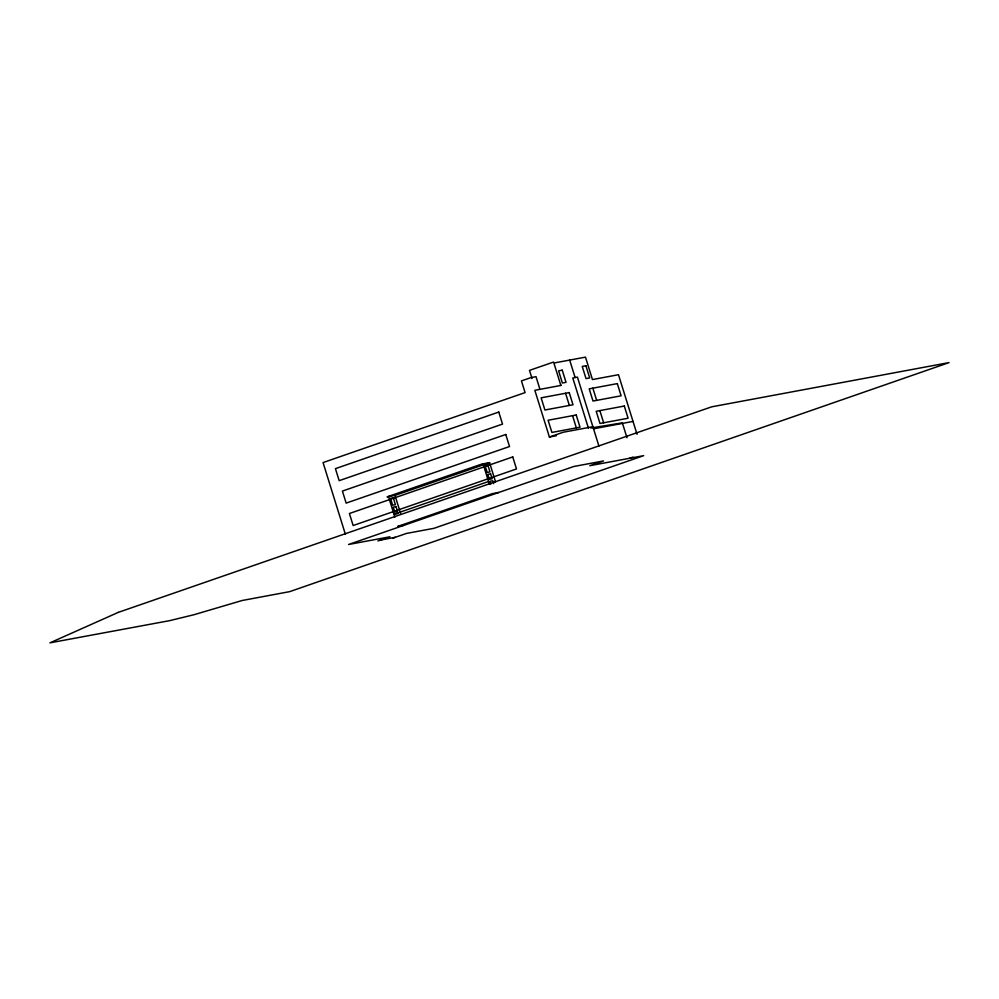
<?xml version="1.0" encoding="UTF-8"?>
<svg xmlns="http://www.w3.org/2000/svg" width="999" height="999" viewBox="0 0 999 999"><rect width="100%" height="100%" fill="white"/><g stroke="black" fill="none" stroke-linecap="round" stroke-linejoin="round"><path stroke-width="1.5" d="M553.571 362.05L529.507 370.379L532.03 378.509M637.05 434.328L618.481 374.712L592.457 379.57L585.476 357.13L553.883 363.024L560.864 385.452L534.84 390.297L549.4 437.013L563.149 432.255L592.882 426.71M489.56 462.649L481.655 464.123L387.088 496.878L394.992 495.404L489.56 462.649L495.591 482.017M393.993 514.273L488.548 481.518M377.884 540.958L389.922 536.788L348.576 544.492L573.813 466.483L603.546 460.939L589.797 465.696L643.693 455.656L433.928 528.321L406.506 533.429L392.757 538.186M629.57 458.291L633.016 457.092M549.4 437.013L556.455 435.701M593.531 428.796L633.029 421.428M498.838 492.445L492.332 493.656L397.764 526.411L404.27 525.199M395.379 514.023L398.164 513.498M380.469 540.059L395.329 537.3M590.734 428.009L622.352 422.877L626.985 437.749M560.564 384.478L560.889 385.452M592.869 388.174L596.665 400.362M599.862 410.601L603.658 422.789M598.913 446.053L577.434 377.11L572.789 377.972L588.423 428.184M569.68 360.077L575.112 377.535M565.559 393.256L569.355 405.444M572.552 415.684L576.348 427.884M539.647 388.374L536.001 376.673L530.894 377.622L521.441 380.894L525.087 392.595L323.052 462.574L345.417 534.378M493.643 483.641L492.732 480.744L489.947 481.256L490.859 484.165M483.054 463.861L489.46 484.428M394.992 495.404L400.562 513.286M388.486 496.615L394.892 517.182M118.294 612.375L49.95 642.844L169.743 620.629L193.918 614.735L242.17 600.499L289.673 591.645L949.05 362.6L711.725 406.818L118.294 612.375M498.776 412.063L335.427 468.643L339.173 480.669L502.522 424.088L498.776 412.063M505.769 434.49L342.407 491.071L346.154 503.109L509.515 446.528L505.769 434.49M512.749 456.93L349.4 513.511L353.147 525.536L516.495 468.956L512.749 456.93M562.237 370.154L558.578 370.829L562.375 383.017L566.033 382.342L562.237 370.154M585.889 365.746L582.23 366.421L586.026 378.609L589.685 377.934L585.889 365.746M569.218 392.582L541.121 397.814L544.917 410.002L573.014 404.77L569.218 392.582M617.32 383.616L589.21 388.848L593.006 401.049L621.116 395.804L617.32 383.616M576.211 415.01L548.101 420.242L551.898 432.43L580.007 427.197L576.211 415.01M624.3 406.044L596.203 411.288L599.999 423.476L628.096 418.231L624.3 406.044M487.837 465.034L485.052 465.546L487.2 472.427L489.985 471.915L487.837 465.034M490.596 473.863L487.799 474.388L489.335 479.308L492.132 478.796L490.596 473.863M393.281 497.789L390.484 498.301L392.632 505.182L395.417 504.67L393.281 497.789M396.029 506.618L393.244 507.142L394.78 512.062L397.565 511.55L396.029 506.618"/></g></svg>
